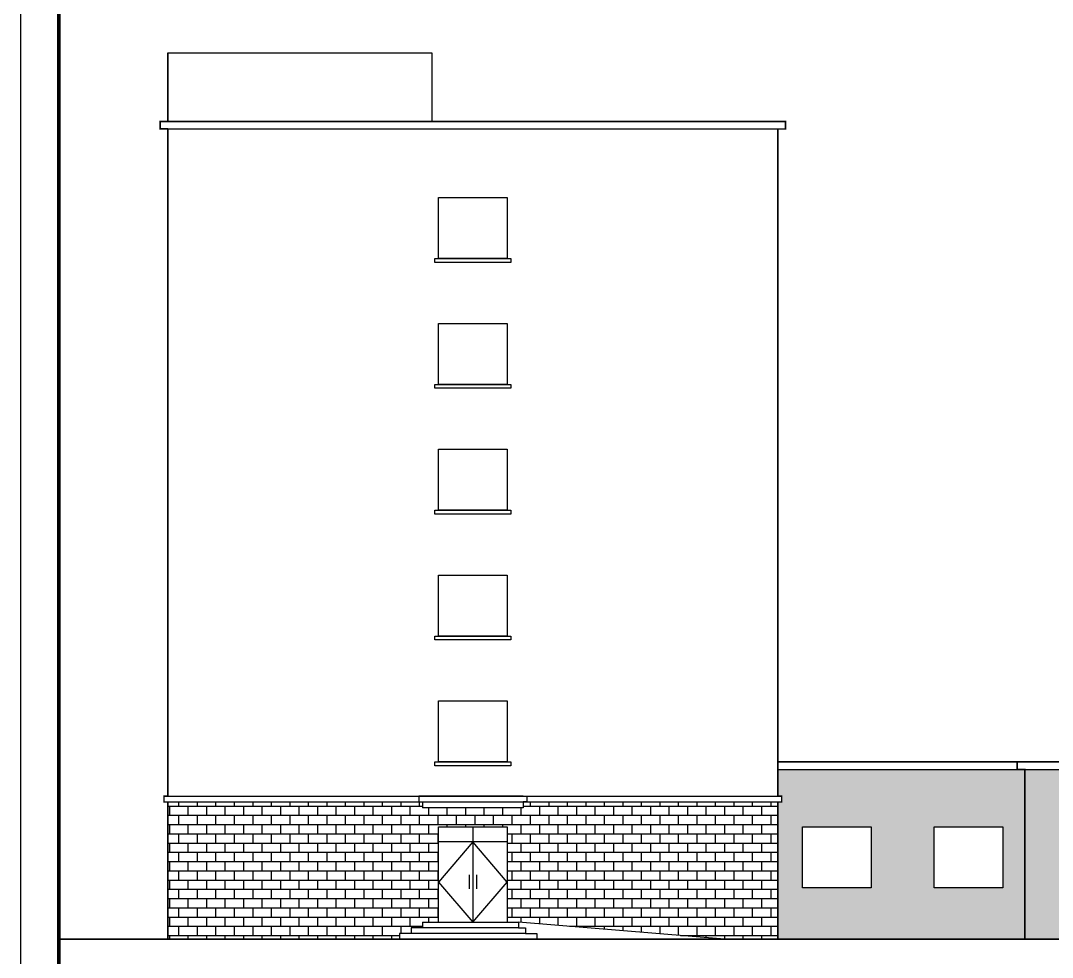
# Model space of a CAD drawing. Extents: x 174641 to 414490, y 73126 to 493158.
# Drawn here: x 174658 to 201719, y 94293 to 118860 of the extents above; entities that cross this region are included whole.
import ezdxf

# ---------------------------------------------------------------- set-up
doc = ezdxf.new("R2010")
doc.units = 0
doc.header["$LTSCALE"] = 1000
doc.header["$MEASUREMENT"] = 0
doc.layers.add('TWT_TITLE', color=7, linetype='Continuous')
doc.layers.add('WALL', color=2, linetype='Continuous')
pattern_1 = [(0, (0, 0), (0, 242.6208), []), (90, (0, 0), (-242.6208, 242.6208), [242.6208, -242.6208])]

msp = doc.modelspace()

# ---------------------------------------------------------------- hatches: boundary and pattern name
h = msp.add_hatch()
h.set_pattern_fill('AR-B816', color=253, scale=200)
h.set_pattern_definition(pattern_1)
h.paths.add_polyline_path([(200998.9, 99219), (200798.9, 99219), (194518.9, 99219), (194518.9, 98519), (194618.9, 98519), (194618.9, 98369), (194518.9, 98369), (194518.9, 94769), (200998.9, 94769)])
h.paths.add_polyline_path([(200418.9, 97719), (200418.9, 96119), (198618.9, 96119), (198618.9, 97719)], flags=16)
h.paths.add_polyline_path([(196968.9, 97719), (196968.9, 96119), (195168.9, 96119), (195168.9, 97719)], flags=16)
h.paths.add_polyline_path([(208638.9, 99219), (200998.9, 99219), (200998.9, 94769), (208638.9, 94769)])
h.paths.add_polyline_path([(203818.5, 97719), (203818.5, 96119), (202318.5, 96119), (202318.5, 97719)], flags=16)
h.paths.add_polyline_path([(205418.9, 97719), (207218.9, 97719), (207218.9, 96119), (205418.9, 96119)], flags=16)
h.paths.add_polyline_path([(215118.9, 98369), (215018.9, 98369), (215018.9, 98519), (215118.9, 98519), (215118.9, 99219), (208638.9, 99219), (208638.9, 94769), (211966.4, 94769), (215118.9, 94769)])
h.paths.add_polyline_path([(211018.9, 97719), (211018.9, 96119), (209218.9, 96119), (209218.9, 97719)], flags=16)
h.paths.add_polyline_path([(222218.9, 97719), (224018.9, 97719), (224018.9, 95219), (224438.9, 95219), (224438.9, 95069), (224738.9, 95069), (224738.9, 94919), (225038.9, 94919), (225038.9, 94769), (231118.9, 94769), (231118.9, 98369), (224438.9, 98369), (224438.9, 98219), (221798.9, 98219), (221798.9, 98369), (215118.9, 98369), (215118.9, 94769), (216518.9, 94769), (221918.9, 95219), (222218.9, 95219)])
h = msp.add_hatch()
h.set_pattern_fill('AR-B816', color=253, scale=200)
h.set_pattern_definition(pattern_1)
h.paths.add_polyline_path([(194518.9, 98369), (187838.9, 98369), (187838.9, 98219), (185198.9, 98219), (185198.9, 98369), (185098.9, 98369), (178518.9, 98369), (178518.9, 94769), (184598.9, 94769), (184598.9, 94919), (184898.9, 94919), (184898.9, 95069), (185198.9, 95069), (185198.9, 95219), (185618.9, 95219), (185618.9, 97719), (187418.9, 97719), (187418.9, 95219), (187718.9, 95219), (193118.9, 94769), (194518.9, 94769)])

# ---------------------------------------------------------------- linework, layer by layer
for points in [[(178518.9, 116219), (178518.9, 118019), (185438.9, 118019), (185438.9, 116219)], [(178518.9, 116019), (178318.9, 116019), (178318.9, 116219), (178518.9, 116219)], [(194518.9, 116019), (194718.9, 116019), (194718.9, 116219), (194417.6, 116219)], [(194518.9, 99419), (215118.9, 99419)], [(200998.9, 99219), (200798.9, 99219), (200798.9, 99419), (200998.9, 99419)], [(200998.9, 99219), (200998.9, 94769)], [(178418.9, 98519), (194618.9, 98519)], [(185198.9, 98519), (185098.9, 98519), (185098.9, 98369), (185198.9, 98369)], [(187838.9, 98519), (187938.9, 98519), (187938.9, 98369), (187838.9, 98369)], [(178418.9, 98369), (194618.9, 98369)], [(193118.9, 94769), (187718.9, 95219)]]:
    msp.add_lwpolyline(points)
at = {"const_width": 40}
for points in [[(178518.9, 116019), (178318.9, 116019), (178318.9, 116219), (178620.2, 116219)], [(178518.9, 116219), (194718.9, 116219), (194718.9, 116019), (194518.9, 116019), (194518.9, 98519)], [(178518.9, 98519), (178518.9, 116019)], [(194518.9, 99419), (215118.9, 99419)], [(200798.9, 99419), (200798.9, 99219), (200998.9, 99219), (200998.9, 94769)], [(178518.9, 98519), (178418.9, 98519), (178418.9, 98369), (178518.9, 98369)], [(194518.9, 98519), (194618.9, 98519), (194618.9, 98369), (194518.9, 98369)], [(178518.9, 94769), (178518.9, 98369)], [(194518.9, 98369), (194518.9, 94769)]]:
    msp.add_lwpolyline(points, dxfattribs=at)
at = {"color": 2}
for points in [[(185519.4, 112619), (187519.4, 112619), (187519.4, 112519), (185519.4, 112519)], [(185519.4, 109319), (187519.4, 109319), (187519.4, 109219), (185519.4, 109219)], [(185519.4, 106019), (187519.4, 106019), (187519.4, 105919), (185519.4, 105919)], [(185519.4, 102719), (187519.4, 102719), (187519.4, 102619), (185519.4, 102619)], [(185519.4, 99419), (187519.4, 99419), (187519.4, 99319), (185519.4, 99319)]]:
    msp.add_lwpolyline(points, close=True, dxfattribs=at)
at = {"layer": 'TWT_TITLE'}
msp.add_lwpolyline([(174658.2, 157372.7), (174658.2, 73272.7), (234058.2, 73272.7), (234058.2, 157372.7)], close=True, dxfattribs=at)
at = {"layer": 'TWT_TITLE', "const_width": 100}
msp.add_lwpolyline([(175658.2, 154872.7), (175658.2, 74272.7), (233058.2, 74272.7), (233058.2, 154872.7)], close=True, dxfattribs=at)
at = {"layer": 'WALL', "ltscale": 10}
for p, q in [((178518.9, 118019), (178518.9, 116219)), ((178518.9, 118019), (185438.9, 118019)), ((178518.9, 116219), (194718.9, 116219)), ((185438.9, 116219), (194718.9, 116219)), ((194718.9, 116019), (194718.9, 116219)), ((178518.9, 116019), (178518.9, 98519)), ((178518.9, 116019), (194718.9, 116019)), ((194518.9, 116019), (194518.9, 98519)), ((194518.9, 99219), (215118.9, 99219)), ((178518.9, 98369), (178518.9, 94769)), ((194518.9, 98369), (194518.9, 94769)), ((187718.9, 95069), (184898.9, 95069)), ((184898.9, 95069), (184898.9, 94919)), ((185198.9, 95219), (187718.9, 95219)), ((185198.9, 95219), (185198.9, 95069)), ((187718.9, 95219), (187718.9, 95069)), ((187718.9, 95069), (187898.9, 95069)), ((187898.9, 95069), (187898.9, 94919)), ((184898.9, 94919), (184598.9, 94919)), ((184598.9, 94919), (184598.9, 94769)), ((187898.9, 94919), (184898.9, 94919)), ((187898.9, 94919), (188198.9, 94919)), ((188198.9, 94919), (188198.9, 94769))]:
    msp.add_line(p, q, dxfattribs=at)
at = {"layer": 'WALL', "color": 4, "ltscale": 10}
for points in [[(185619.4, 114219), (187418.9, 114219), (187418.9, 112619), (185619.4, 112619)], [(185619.4, 110919), (187418.9, 110919), (187418.9, 109319), (185619.4, 109319)], [(185619.4, 107619), (187418.9, 107619), (187418.9, 106019), (185619.4, 106019)], [(185619.4, 104319), (187418.9, 104319), (187418.9, 102719), (185619.4, 102719)], [(185619.4, 101019), (187418.9, 101019), (187418.9, 99419), (185619.4, 99419)], [(195168.9, 97719), (196968.9, 97719), (196968.9, 96119), (195168.9, 96119)], [(198618.9, 97719), (200418.9, 97719), (200418.9, 96119), (198618.9, 96119)]]:
    msp.add_lwpolyline(points, close=True, dxfattribs=at)
at = {"layer": 'WALL', "ltscale": 10}
for points in [[(187838.9, 98519), (185198.9, 98519)], [(185198.9, 98369), (185198.9, 98219)], [(187838.9, 98369), (187838.9, 98219)], [(187838.9, 98219), (185198.9, 98219)]]:
    msp.add_lwpolyline(points, dxfattribs=at)
at = {"layer": 'WALL', "color": 4, "ltscale": 10}
for points in [[(185618.9, 95219), (185618.9, 97719), (187418.9, 97719), (187418.9, 95219)], [(186518.9, 97719), (186518.9, 95219)], [(186518.9, 97319), (185618.9, 96269), (186518.9, 95219), (187418.9, 96269), (186518.9, 97319)], [(187418.9, 97319), (185618.9, 97319)], [(186424.6, 96456.2), (186424.6, 96090.2)], [(186613.1, 96456.2), (186613.1, 96090.2)]]:
    msp.add_lwpolyline(points, dxfattribs=at)
at = {"layer": 'WALL', "ltscale": 10, "const_width": 40}
msp.add_lwpolyline([(211966.4, 94769), (175657.8, 94769)], dxfattribs=at)

doc.saveas('drawing.dxf')
